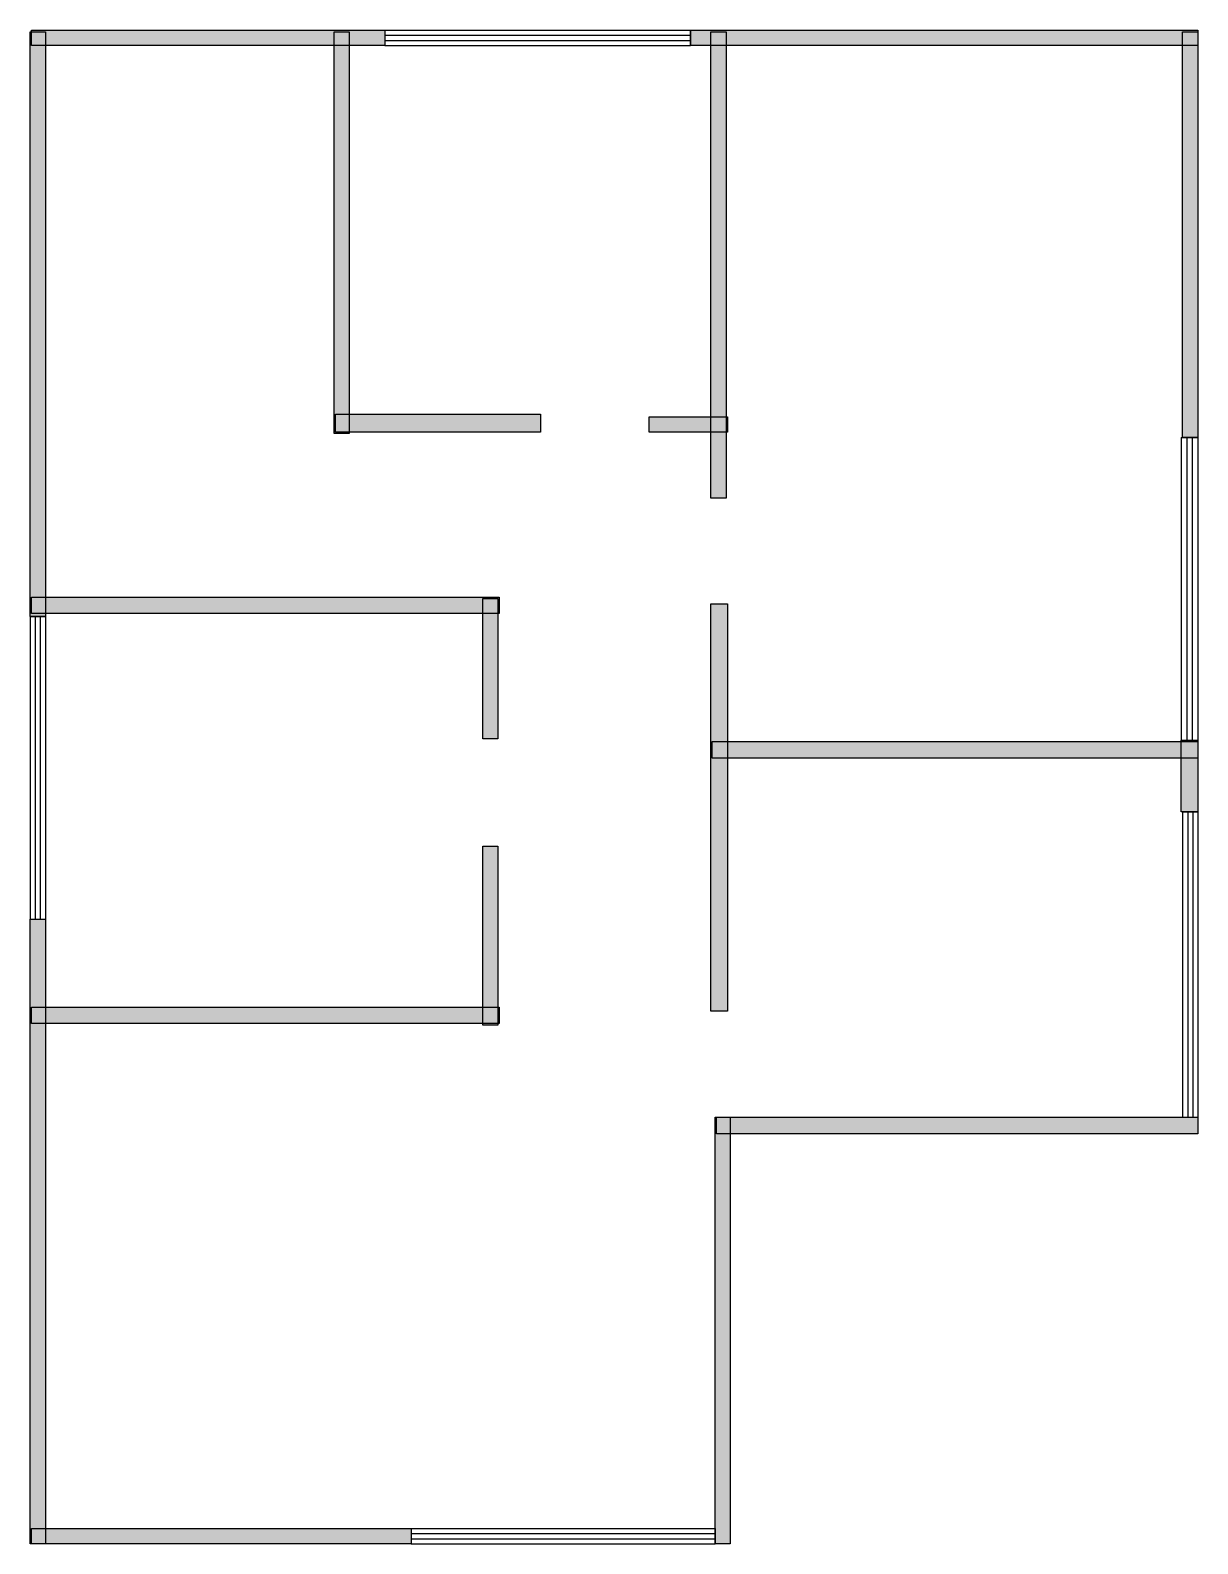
# Model space of a CAD drawing. Header units: centimetres. Extents: x 3 to 1160, y 0 to 1500.
import ezdxf

# ---------------------------------------------------------------- set-up
doc = ezdxf.new("R2010")
doc.units = ezdxf.units.CM
doc.layers.add('WALL', color=7, linetype='Continuous')
doc.layers.add('WINDOW', color=5, linetype='Continuous')

msp = doc.modelspace()

# ---------------------------------------------------------------- hatches: boundary and pattern name
at = {"layer": 'WALL'}
h = msp.add_hatch(color=256, dxfattribs=at)
h.dxf.hatch_style = 1
h.paths.add_polyline_path([(4.1, 1500), (354.5, 1500), (354.5, 1485), (4.1, 1485)])
h = msp.add_hatch(color=256, dxfattribs=at)
h.dxf.hatch_style = 1
h.paths.add_polyline_path([(657.3, 1500), (1160.5, 1500), (1160.5, 1485), (657.3, 1485)])
h = msp.add_hatch(color=256, dxfattribs=at)
h.dxf.hatch_style = 1
h.paths.add_polyline_path([(2.7, 1498.6), (17.7, 1498.6), (17.7, 919.1), (2.7, 919.1)])
h = msp.add_hatch(color=256, dxfattribs=at)
h.dxf.hatch_style = 1
h.paths.add_polyline_path([(304.1, 1498.6), (319.1, 1498.6), (319.1, 1100.5), (304.1, 1100.5)])
h = msp.add_hatch(color=256, dxfattribs=at)
h.dxf.hatch_style = 1
h.paths.add_polyline_path([(677.7, 1498.6), (692.7, 1498.6), (692.7, 1036.4), (677.7, 1036.4)])
h = msp.add_hatch(color=256, dxfattribs=at)
h.dxf.hatch_style = 1
h.paths.add_polyline_path([(1145.5, 1498.6), (1160.5, 1498.6), (1160.5, 1096.4), (1145.5, 1096.4)])
h = msp.add_hatch(color=256, dxfattribs=at)
h.dxf.hatch_style = 1
h.paths.add_polyline_path([(305.5, 1119.5), (508.6, 1119.5), (508.6, 1101.8), (305.5, 1101.8)])
h = msp.add_hatch(color=256, dxfattribs=at)
h.dxf.hatch_style = 1
h.paths.add_polyline_path([(616.4, 1116.8), (694.1, 1116.8), (694.1, 1101.8), (616.4, 1101.8)])
h = msp.add_hatch(color=256, dxfattribs=at)
h.dxf.hatch_style = 1
h.paths.add_polyline_path([(4.1, 938.2), (467.7, 938.2), (467.7, 921.8), (4.1, 921.8)])
h = msp.add_hatch(color=256, dxfattribs=at)
h.dxf.hatch_style = 1
h.paths.add_polyline_path([(451.4, 936.8), (466.4, 936.8), (466.4, 797.7), (451.4, 797.7)])
h = msp.add_hatch(color=256, dxfattribs=at)
h.dxf.hatch_style = 1
h.paths.add_polyline_path([(677.7, 931.4), (694.1, 931.4), (694.1, 527.7), (677.7, 527.7)])
h = msp.add_hatch(color=256, dxfattribs=at)
h.dxf.hatch_style = 1
h.paths.add_polyline_path([(679.1, 795), (1160.5, 795), (1160.5, 778.6), (679.1, 778.6)])
h = msp.add_hatch(color=256, dxfattribs=at)
h.dxf.hatch_style = 1
h.paths.add_polyline_path([(1144.1, 796.4), (1160.5, 796.4), (1160.5, 725.5), (1144.1, 725.5)])
h = msp.add_hatch(color=256, dxfattribs=at)
h.dxf.hatch_style = 1
h.paths.add_polyline_path([(451.4, 691.4), (466.4, 691.4), (466.4, 514.1), (451.4, 514.1)])
h = msp.add_hatch(color=256, dxfattribs=at)
h.dxf.hatch_style = 1
h.paths.add_polyline_path([(2.7, 619.1), (17.7, 619.1), (17.7, 0), (2.7, 0)])
h = msp.add_hatch(color=256, dxfattribs=at)
h.dxf.hatch_style = 1
h.paths.add_polyline_path([(4.1, 531.8), (467.7, 531.8), (467.7, 515.5), (4.1, 515.5)])
h = msp.add_hatch(color=256, dxfattribs=at)
h.dxf.hatch_style = 1
h.paths.add_polyline_path([(681.8, 422.7), (696.8, 422.7), (696.8, 0), (681.8, 0)])
h = msp.add_hatch(color=256, dxfattribs=at)
h.dxf.hatch_style = 1
h.paths.add_polyline_path([(683.2, 422.7), (1160.5, 422.7), (1160.5, 406.4), (683.2, 406.4)])
h = msp.add_hatch(color=256, dxfattribs=at)
h.dxf.hatch_style = 1
h.paths.add_polyline_path([(4.1, 15), (380.5, 15), (380.5, 0), (4.1, 0)])

# ---------------------------------------------------------------- linework, layer by layer
for points in [[(4.1, 1500), (354.5, 1500), (354.5, 1485), (4.1, 1485)], [(657.3, 1500), (1160.5, 1500), (1160.5, 1485), (657.3, 1485)], [(2.7, 1498.6), (17.7, 1498.6), (17.7, 919.1), (2.7, 919.1)], [(304.1, 1498.6), (319.1, 1498.6), (319.1, 1100.5), (304.1, 1100.5)], [(677.7, 1498.6), (692.7, 1498.6), (692.7, 1036.4), (677.7, 1036.4)], [(1145.5, 1498.6), (1160.5, 1498.6), (1160.5, 1096.4), (1145.5, 1096.4)], [(305.5, 1119.5), (508.6, 1119.5), (508.6, 1101.8), (305.5, 1101.8)], [(616.4, 1116.8), (694.1, 1116.8), (694.1, 1101.8), (616.4, 1101.8)], [(4.1, 938.2), (467.7, 938.2), (467.7, 921.8), (4.1, 921.8)], [(451.4, 936.8), (466.4, 936.8), (466.4, 797.7), (451.4, 797.7)], [(677.7, 931.4), (694.1, 931.4), (694.1, 527.7), (677.7, 527.7)], [(679.1, 795), (1160.5, 795), (1160.5, 778.6), (679.1, 778.6)], [(1144.1, 796.4), (1160.5, 796.4), (1160.5, 725.5), (1144.1, 725.5)], [(451.4, 691.4), (466.4, 691.4), (466.4, 514.1), (451.4, 514.1)], [(2.7, 619.1), (17.7, 619.1), (17.7, 0), (2.7, 0)], [(4.1, 531.8), (467.7, 531.8), (467.7, 515.5), (4.1, 515.5)], [(681.8, 422.7), (696.8, 422.7), (696.8, 0), (681.8, 0)], [(683.2, 422.7), (1160.5, 422.7), (1160.5, 406.4), (683.2, 406.4)], [(4.1, 15), (380.5, 15), (380.5, 0), (4.1, 0)]]:
    msp.add_lwpolyline(points, close=True, dxfattribs=at)
at = {"layer": 'WINDOW'}
for p, q in [((354.5, 1500), (657.3, 1500)), ((354.5, 1500), (354.5, 1485)), ((657.3, 1500), (657.3, 1485)), ((354.5, 1495), (657.3, 1495)), ((354.5, 1490), (657.3, 1490)), ((354.5, 1485), (657.3, 1485)), ((1144.1, 1096.4), (1144.1, 796.4)), ((1144.1, 1096.4), (1160.5, 1096.4)), ((1149.5, 1096.4), (1149.5, 796.4)), ((1155, 1096.4), (1155, 796.4)), ((1160.5, 1096.4), (1160.5, 796.4)), ((2.7, 919.1), (2.7, 619.1)), ((2.7, 919.1), (17.7, 919.1)), ((7.7, 919.1), (7.7, 619.1)), ((12.7, 919.1), (12.7, 619.1)), ((17.7, 919.1), (17.7, 619.1)), ((1144.1, 796.4), (1160.5, 796.4)), ((1145.5, 725.5), (1145.5, 422.7)), ((1145.5, 725.5), (1160.5, 725.5)), ((1150.5, 725.5), (1150.5, 422.7)), ((1155.5, 725.5), (1155.5, 422.7)), ((1160.5, 725.5), (1160.5, 422.7)), ((2.7, 619.1), (17.7, 619.1)), ((1145.5, 422.7), (1160.5, 422.7)), ((380.5, 15), (681.8, 15)), ((380.5, 15), (380.5, 0)), ((681.8, 15), (681.8, 0)), ((380.5, 10), (681.8, 10)), ((380.5, 5), (681.8, 5)), ((380.5, 0), (681.8, 0))]:
    msp.add_line(p, q, dxfattribs=at)

doc.saveas('drawing.dxf')
